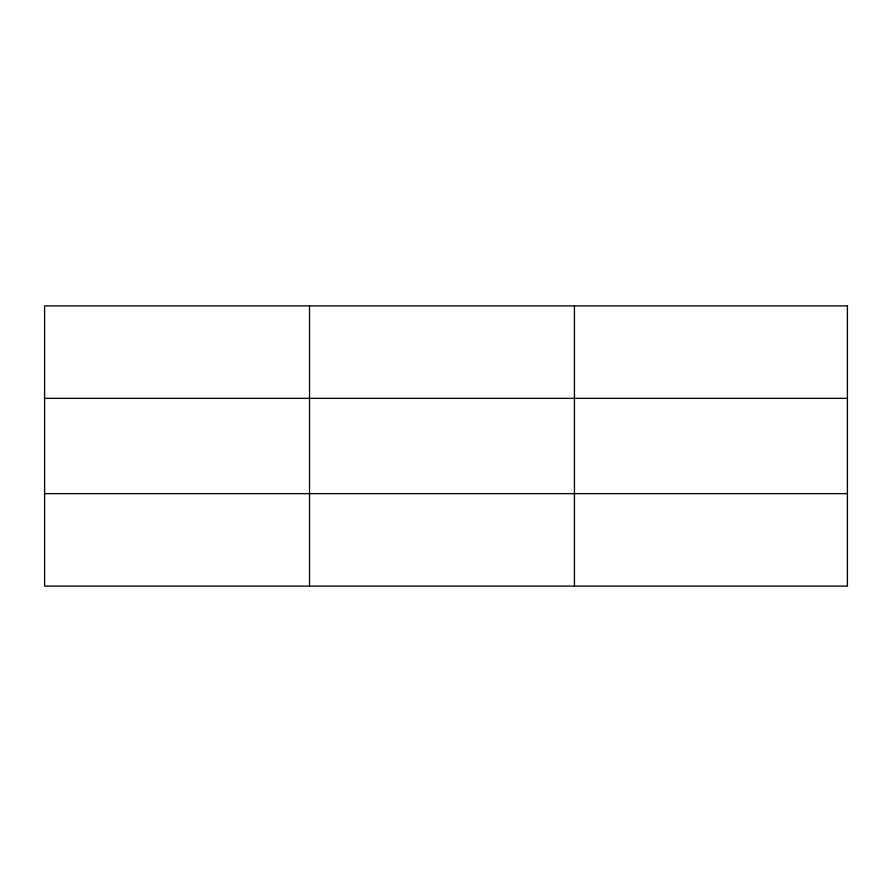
<?xml version="1.0" encoding="UTF-8"?>
<svg xmlns="http://www.w3.org/2000/svg" width="892" height="892" viewBox="0 0 892 892"><rect width="100%" height="100%" fill="white"/><g stroke="black" fill="none" stroke-linecap="round" stroke-linejoin="round"><path stroke-width="1.34" d="M309.524 586.111L309.524 305.889M574.448 586.111L574.448 305.889M44.6 398.356L847.4 398.356M44.6 493.644L847.4 493.644M847.4 305.889L44.6 305.889L44.6 586.111L847.4 586.111L847.4 305.889"/></g></svg>
